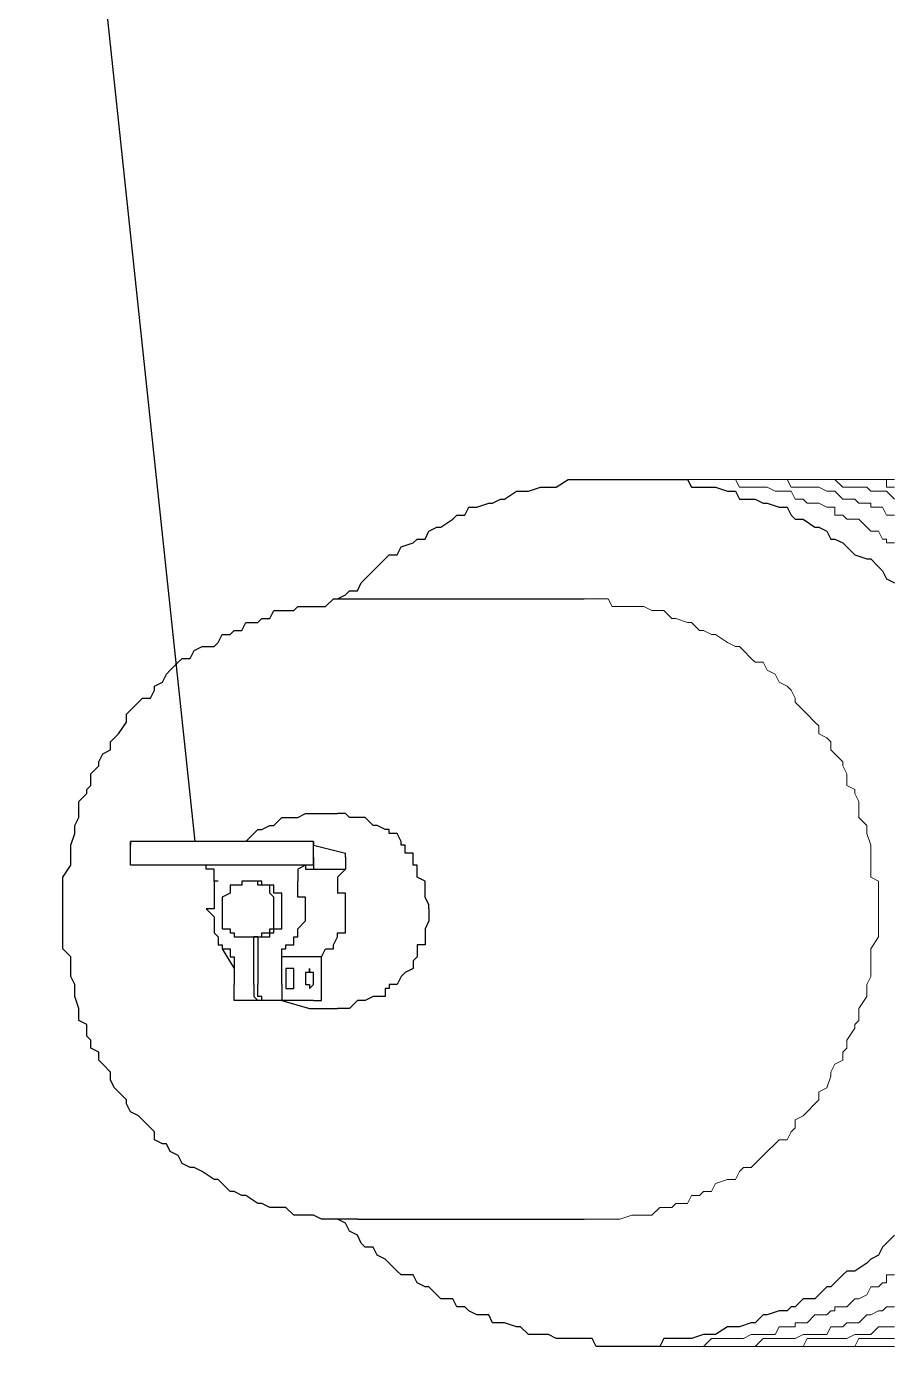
# Model space of a CAD drawing. Header units: millimetres. Extents: x 37084 to 180780, y -153145 to -16322.
# Drawn here: x 69878 to 70329, y -115385 to -114694 of the extents above; entities that cross this region are included whole.
import ezdxf

# ---------------------------------------------------------------- set-up
doc = ezdxf.new("R2010")
doc.units = ezdxf.units.MM
doc.header["$MEASUREMENT"] = 0
doc.linetypes.add('CONTINU', pattern=[0])
doc.layers.add('00', color=5, linetype='Continuous', lineweight=9)
doc.layers.add('1_Day dan', color=5, linetype='Continuous')

# ---------------------------------------------------------------- blocks, each defined once
blk = doc.blocks.new('MBA')
at = {"color": 0, "linetype": 'ByBlock', "lineweight": 25}
for points in [[(1952402.32, 286894.69), (1952406.48, 286896.77), (1952408.56, 286898.85), (1952412.72, 286898.85), (1952414.8, 286903.01), (1952416.88, 286905.09), (1952421.04, 286909.25), (1952423.12, 286911.33), (1952427.28, 286915.49), (1952429.36, 286917.57), (1952433.52, 286917.57), (1952435.6, 286921.73), (1952441.84, 286923.81), (1952443.92, 286925.89), (1952448.09, 286925.89), (1952450.17, 286930.05), (1952454.33, 286932.13), (1952456.41, 286932.13), (1952462.65, 286936.29), (1952464.73, 286938.37), (1952468.89, 286938.37), (1952470.97, 286942.53), (1952475.13, 286942.53), (1952481.37, 286944.61), (1952483.45, 286944.61), (1952487.61, 286946.69), (1952489.69, 286946.69), (1952495.93, 286950.85), (1952498.01, 286950.85), (1952502.17, 286950.85), (1952508.41, 286952.93), (1952510.49, 286952.93), (1952512.57, 286952.93), (1952516.73, 286952.93), (1952522.97, 286957.09), (1952525.05, 286957.09), (1952529.21, 286957.09), (1952535.45, 286957.09), (1952537.53, 286957.09), (1952539.61, 286957.09), (1952545.85, 286957.09), (1952550.01, 286957.09), (1952552.09, 286957.09), (1952558.33, 286957.09), (1952562.49, 286957.09), (1952564.57, 286957.09), (1952570.81, 286957.09), (1952572.89, 286957.09), (1952577.05, 286957.09), (1952583.3, 286957.09), (1952585.38, 286957.09), (1952587.46, 286952.93), (1952593.7, 286952.93), (1952597.86, 286952.93), (1952599.94, 286952.93), (1952606.18, 286950.85), (1952610.34, 286950.85), (1952612.42, 286946.69), (1952618.66, 286946.69), (1952620.74, 286946.69), (1952624.9, 286944.61), (1952626.98, 286944.61), (1952633.22, 286942.53), (1952637.38, 286942.53), (1952639.46, 286938.37), (1952641.54, 286936.29), (1952645.7, 286936.29), (1952651.94, 286932.13), (1952654.02, 286932.13), (1952658.18, 286930.05), (1952660.26, 286925.89), (1952662.34, 286925.89), (1952666.5, 286923.81), (1952668.58, 286921.73), (1952672.74, 286917.57), (1952678.98, 286915.49), (1952681.06, 286915.49), (1952685.22, 286911.33), (1952687.3, 286909.25), (1952689.38, 286905.09), (1952693.54, 286903.01)], [(1952693.54, 286561.86), (1952689.38, 286557.7), (1952687.3, 286555.62), (1952685.22, 286551.46), (1952681.06, 286549.38), (1952678.98, 286547.3), (1952672.74, 286543.14), (1952668.58, 286543.14), (1952666.5, 286541.06), (1952662.34, 286536.9), (1952660.26, 286534.82), (1952658.18, 286534.82), (1952654.02, 286530.66), (1952651.94, 286528.58), (1952645.7, 286528.58), (1952641.54, 286524.42), (1952639.46, 286524.42), (1952637.38, 286522.34), (1952633.22, 286522.34), (1952626.98, 286520.26), (1952624.9, 286520.26), (1952620.74, 286516.1), (1952618.66, 286516.1), (1952612.42, 286514.02), (1952610.34, 286514.02), (1952606.18, 286514.02), (1952599.94, 286509.86), (1952597.86, 286509.86), (1952593.7, 286509.86), (1952587.46, 286507.78), (1952585.38, 286507.78), (1952583.3, 286507.78), (1952577.05, 286507.78), (1952572.89, 286507.78), (1952570.81, 286503.62), (1952564.57, 286503.62), (1952562.49, 286503.62), (1952558.33, 286503.62), (1952552.09, 286503.62), (1952550.01, 286503.62), (1952545.85, 286503.62), (1952539.61, 286503.62), (1952537.53, 286503.62), (1952535.45, 286507.78), (1952529.21, 286507.78), (1952525.05, 286507.78), (1952522.97, 286507.78), (1952516.73, 286507.78), (1952512.57, 286509.86), (1952510.49, 286509.86), (1952508.41, 286509.86), (1952502.17, 286509.86), (1952498.01, 286514.02), (1952495.93, 286514.02), (1952489.69, 286516.1), (1952487.61, 286516.1), (1952483.45, 286516.1), (1952481.37, 286520.26), (1952475.13, 286520.26), (1952470.97, 286522.34), (1952468.89, 286524.42), (1952464.73, 286524.42), (1952462.65, 286528.58), (1952456.41, 286528.58), (1952454.33, 286530.66), (1952450.17, 286534.82), (1952448.09, 286534.82), (1952443.92, 286536.9), (1952441.84, 286541.06), (1952435.6, 286541.06), (1952433.52, 286543.14), (1952429.36, 286547.3), (1952427.28, 286549.38), (1952423.12, 286551.46), (1952421.04, 286555.62), (1952416.88, 286555.62), (1952414.8, 286557.7), (1952412.72, 286561.86), (1952408.56, 286563.94), (1952406.48, 286568.1)], [(1952412.72, 286570.18), (1952408.56, 286570.18), (1952406.48, 286570.18), (1952400.24, 286570.18), (1952396.08, 286570.18), (1952394, 286570.18), (1952389.84, 286572.26), (1952385.68, 286572.26), (1952381.52, 286572.26), (1952379.44, 286572.26), (1952375.28, 286576.42), (1952369.04, 286576.42), (1952366.96, 286576.42), (1952362.8, 286578.5), (1952360.72, 286578.5), (1952354.48, 286582.66), (1952352.4, 286582.66), (1952348.24, 286584.74), (1952346.16, 286584.74), (1952342, 286588.9), (1952339.92, 286590.98), (1952337.84, 286590.98), (1952331.6, 286595.14), (1952327.44, 286597.22), (1952325.36, 286597.22), (1952321.2, 286599.31), (1952319.12, 286603.47), (1952314.95, 286605.55), (1952312.87, 286609.71), (1952310.79, 286609.71), (1952306.63, 286611.79), (1952306.63, 286615.95), (1952304.55, 286618.03), (1952300.39, 286622.19), (1952298.31, 286624.27), (1952294.15, 286626.35), (1952292.07, 286630.51), (1952292.07, 286632.59), (1952287.91, 286636.75), (1952285.83, 286638.83), (1952283.75, 286642.99), (1952283.75, 286647.15), (1952279.59, 286651.31), (1952277.51, 286653.39), (1952277.51, 286657.55), (1952273.35, 286659.63), (1952273.35, 286663.79), (1952271.27, 286665.87), (1952271.27, 286672.11), (1952267.11, 286674.19), (1952267.11, 286678.35), (1952267.11, 286680.43), (1952265.03, 286686.67), (1952265.03, 286690.83), (1952265.03, 286692.91), (1952262.95, 286697.07), (1952262.95, 286701.23), (1952262.95, 286705.39), (1952262.95, 286707.47), (1952258.79, 286711.63), (1952258.79, 286717.87), (1952258.79, 286719.95), (1952258.79, 286722.03), (1952258.79, 286728.27), (1952258.79, 286732.44), (1952258.79, 286734.52), (1952258.79, 286738.68), (1952258.79, 286744.92), (1952258.79, 286747), (1952258.79, 286749.08), (1952262.95, 286755.32), (1952262.95, 286759.48), (1952262.95, 286761.56), (1952262.95, 286765.72), (1952265.03, 286771.96), (1952265.03, 286774.04), (1952265.03, 286776.12), (1952267.11, 286780.28), (1952267.11, 286786.52), (1952267.11, 286788.6), (1952271.27, 286792.76), (1952271.27, 286794.84), (1952273.35, 286796.92), (1952273.35, 286803.16), (1952277.51, 286807.32), (1952277.51, 286809.4), (1952279.59, 286813.56), (1952283.75, 286815.64), (1952283.75, 286819.8), (1952285.83, 286821.88), (1952287.91, 286823.96), (1952292.07, 286830.2), (1952292.07, 286834.36), (1952294.15, 286836.44), (1952298.31, 286840.6), (1952300.39, 286842.68), (1952304.55, 286842.68), (1952306.63, 286846.84), (1952306.63, 286848.92), (1952310.79, 286851), (1952312.87, 286855.16), (1952314.95, 286857.24), (1952319.12, 286861.41), (1952321.2, 286863.49), (1952325.36, 286863.49), (1952327.44, 286867.65), (1952331.6, 286869.73), (1952337.84, 286869.73), (1952339.92, 286871.81), (1952342, 286875.97), (1952346.16, 286875.97), (1952348.24, 286878.05), (1952352.4, 286878.05), (1952354.48, 286882.21), (1952360.72, 286882.21), (1952362.8, 286884.29), (1952366.96, 286884.29), (1952369.04, 286888.45), (1952375.28, 286888.45), (1952379.44, 286888.45), (1952381.52, 286890.53), (1952385.68, 286890.53), (1952389.84, 286890.53), (1952394, 286890.53), (1952396.08, 286890.53), (1952400.24, 286894.69), (1952406.48, 286894.69), (1952408.56, 286894.69), (1952412.72, 286894.69)], [(1952412.72, 286894.69), (1952531.29, 286894.69)], [(1952354.48, 286767.8), (1952358.64, 286771.96), (1952360.72, 286774.04), (1952362.8, 286774.04), (1952366.96, 286776.12), (1952369.04, 286776.12), (1952373.2, 286780.28), (1952375.28, 286780.28), (1952379.44, 286780.28), (1952381.52, 286780.28), (1952385.68, 286782.36), (1952387.76, 286782.36)], [(1952387.76, 286782.36), (1952402.32, 286782.36)], [(1952450.17, 286732.44), (1952450.17, 286734.52), (1952448.09, 286738.68), (1952448.09, 286740.76), (1952448.09, 286744.92), (1952448.09, 286747), (1952443.92, 286749.08), (1952443.92, 286753.24), (1952443.92, 286755.32), (1952441.84, 286755.32), (1952441.84, 286759.48), (1952441.84, 286761.56), (1952437.68, 286761.56), (1952437.68, 286765.72), (1952435.6, 286765.72), (1952435.6, 286767.8), (1952433.52, 286771.96), (1952429.36, 286771.96), (1952429.36, 286774.04), (1952427.28, 286774.04), (1952423.12, 286776.12), (1952421.04, 286776.12), (1952416.88, 286780.28), (1952414.8, 286780.28), (1952412.72, 286780.28), (1952408.56, 286780.28), (1952406.48, 286782.36), (1952402.32, 286782.36)], [(1952389.84, 286767.8), (1952294.15, 286767.8)], [(1952294.15, 286759.48), (1952294.15, 286767.8)], [(1952294.15, 286767.8), (1952294.15, 286765.72)], [(1952389.84, 286759.48), (1952389.84, 286767.8)], [(1952389.84, 286767.8), (1952389.84, 286765.72)], [(1952389.84, 286767.8), (1952389.84, 286765.72)], [(1952389.84, 286765.72), (1952406.48, 286761.56)], [(1952406.48, 286759.48), (1952406.48, 286761.56)], [(1952294.15, 286755.32), (1952294.15, 286759.48)], [(1952389.84, 286755.32), (1952294.15, 286755.32)], [(1952339.92, 286747), (1952337.84, 286747), (1952337.84, 286749.08), (1952337.84, 286753.24), (1952333.68, 286753.24), (1952333.68, 286755.32), (1952331.6, 286755.32), (1952327.44, 286755.32), (1952325.36, 286755.32)], [(1952387.76, 286755.32), (1952385.68, 286755.32), (1952381.52, 286753.24), (1952381.52, 286749.08), (1952381.52, 286747)], [(1952387.76, 286755.32), (1952385.68, 286755.32), (1952385.68, 286753.24)], [(1952385.68, 286753.24), (1952406.48, 286753.24)], [(1952389.84, 286755.32), (1952389.84, 286759.48)], [(1952389.84, 286759.48), (1952389.84, 286755.32)], [(1952389.84, 286755.32), (1952389.84, 286753.24)], [(1952406.48, 286753.24), (1952402.32, 286749.08), (1952402.32, 286747), (1952402.32, 286744.92), (1952402.32, 286740.76)], [(1952406.48, 286759.48), (1952406.48, 286753.24)], [(1952406.48, 286759.48), (1952406.48, 286755.32)], [(1952339.92, 286747), (1952337.84, 286747), (1952337.84, 286744.92), (1952337.84, 286740.76)], [(1952358.64, 286747), (1952354.48, 286747), (1952352.4, 286747), (1952352.4, 286744.92), (1952348.24, 286744.92), (1952346.16, 286744.92), (1952346.16, 286740.76), (1952342, 286738.68), (1952342, 286734.52), (1952342, 286732.44)], [(1952360.72, 286747), (1952358.64, 286747)], [(1952369.04, 286732.44), (1952369.04, 286734.52), (1952369.04, 286738.68), (1952366.96, 286740.76), (1952366.96, 286744.92), (1952362.8, 286744.92), (1952360.72, 286744.92), (1952360.72, 286747), (1952358.64, 286747)], [(1952373.2, 286732.44), (1952373.2, 286734.52), (1952373.2, 286738.68), (1952373.2, 286740.76), (1952369.04, 286740.76), (1952369.04, 286744.92), (1952366.96, 286744.92), (1952362.8, 286744.92), (1952362.8, 286747), (1952360.72, 286747)], [(1952381.52, 286740.76), (1952381.52, 286744.92), (1952381.52, 286747)], [(1952337.84, 286740.76), (1952337.84, 286738.68), (1952337.84, 286734.52), (1952337.84, 286732.44), (1952333.68, 286732.44), (1952337.84, 286728.27), (1952337.84, 286726.19), (1952337.84, 286722.03), (1952337.84, 286719.95), (1952339.92, 286717.87), (1952339.92, 286713.71), (1952342, 286713.71), (1952342, 286711.63), (1952346.16, 286711.63), (1952346.16, 286707.47), (1952348.24, 286707.47)], [(1952373.2, 286707.47), (1952373.2, 286711.63), (1952375.28, 286711.63), (1952375.28, 286713.71), (1952379.44, 286713.71), (1952379.44, 286717.87), (1952381.52, 286717.87), (1952381.52, 286719.95), (1952381.52, 286722.03), (1952385.68, 286726.19), (1952385.68, 286728.27), (1952385.68, 286732.44), (1952385.68, 286734.52), (1952385.68, 286738.68), (1952381.52, 286738.68), (1952381.52, 286740.76)], [(1952394, 286707.47), (1952396.08, 286711.63), (1952400.24, 286711.63), (1952400.24, 286713.71), (1952402.32, 286717.87), (1952402.32, 286719.95), (1952406.48, 286719.95), (1952406.48, 286722.03), (1952406.48, 286726.19), (1952406.48, 286728.27), (1952406.48, 286732.44), (1952406.48, 286734.52), (1952406.48, 286738.68), (1952406.48, 286740.76), (1952402.32, 286740.76)], [(1952342, 286732.44), (1952342, 286728.27), (1952342, 286726.19), (1952342, 286722.03), (1952346.16, 286722.03), (1952346.16, 286719.95), (1952348.24, 286719.95), (1952348.24, 286717.87), (1952352.4, 286717.87), (1952354.48, 286717.87), (1952358.64, 286717.87)], [(1952358.64, 286717.87), (1952360.72, 286717.87), (1952362.8, 286717.87), (1952362.8, 286719.95), (1952366.96, 286719.95), (1952366.96, 286722.03), (1952369.04, 286722.03), (1952369.04, 286726.19), (1952369.04, 286728.27), (1952369.04, 286732.44)], [(1952360.72, 286717.87), (1952362.8, 286717.87), (1952366.96, 286717.87), (1952366.96, 286719.95), (1952369.04, 286719.95), (1952369.04, 286722.03), (1952373.2, 286722.03), (1952373.2, 286726.19), (1952373.2, 286728.27), (1952373.2, 286732.44)], [(1952450.17, 286732.44), (1952450.17, 286728.27), (1952450.17, 286726.19), (1952448.09, 286722.03), (1952448.09, 286719.95), (1952448.09, 286717.87), (1952448.09, 286713.71), (1952443.92, 286713.71), (1952443.92, 286711.63), (1952443.92, 286707.47), (1952441.84, 286705.39), (1952441.84, 286701.23), (1952437.68, 286699.15), (1952435.6, 286697.07), (1952433.52, 286692.91), (1952429.36, 286692.91), (1952429.36, 286690.83), (1952427.28, 286690.83), (1952427.28, 286686.67), (1952423.12, 286686.67), (1952421.04, 286686.67), (1952416.88, 286684.59), (1952414.8, 286684.59), (1952412.72, 286684.59), (1952408.56, 286680.43), (1952406.48, 286680.43), (1952402.32, 286680.43)], [(1952360.72, 286717.87), (1952358.64, 286717.87)], [(1952358.64, 286692.91), (1952358.64, 286717.87)], [(1952360.72, 286717.87), (1952360.72, 286692.91)], [(1952342, 286711.63), (1952348.24, 286701.23)], [(1952348.24, 286707.47), (1952348.24, 286692.91)], [(1952394, 286707.47), (1952373.2, 286707.47)], [(1952373.2, 286692.91), (1952373.2, 286707.47)], [(1952394, 286692.91), (1952394, 286707.47)], [(1952379.44, 286701.23), (1952375.28, 286701.23), (1952375.28, 286699.15), (1952375.28, 286697.07)], [(1952379.44, 286697.07), (1952379.44, 286699.15), (1952379.44, 286701.23)], [(1952387.76, 286701.23), (1952387.76, 286699.15), (1952385.68, 286699.15), (1952385.68, 286697.07)], [(1952389.84, 286697.07), (1952389.84, 286699.15), (1952387.76, 286699.15), (1952387.76, 286701.23)], [(1952352.4, 286684.59), (1952348.24, 286684.59), (1952348.24, 286686.67), (1952348.24, 286690.83), (1952348.24, 286692.91)], [(1952358.64, 286692.91), (1952358.64, 286690.83), (1952358.64, 286686.67), (1952360.72, 286684.59)], [(1952362.8, 286684.59), (1952362.8, 286686.67), (1952360.72, 286686.67), (1952360.72, 286690.83), (1952360.72, 286692.91)], [(1952373.2, 286692.91), (1952373.2, 286690.83), (1952373.2, 286686.67), (1952373.2, 286684.59), (1952375.28, 286684.59)], [(1952375.28, 286697.07), (1952375.28, 286692.91), (1952375.28, 286690.83), (1952379.44, 286690.83)], [(1952379.44, 286690.83), (1952379.44, 286692.91), (1952379.44, 286697.07)], [(1952385.68, 286697.07), (1952385.68, 286692.91), (1952387.76, 286692.91), (1952387.76, 286690.83)], [(1952387.76, 286690.83), (1952389.84, 286692.91), (1952389.84, 286697.07)], [(1952389.84, 286684.59), (1952394, 286684.59), (1952394, 286686.67), (1952394, 286690.83), (1952394, 286692.91)], [(1952389.84, 286684.59), (1952352.4, 286684.59)], [(1952373.2, 286684.59), (1952387.76, 286680.43)], [(1952387.76, 286680.43), (1952402.32, 286680.43)], [(1952406.48, 286568.1), (1952402.32, 286570.18)], [(1952412.72, 286570.18), (1952531.29, 286570.18)]]:
    blk.add_lwpolyline(points, dxfattribs=at)
at = {"color": 0, "linetype": 'ByBlock', "lineweight": 13}
for points in [[(1952566.65, 286957.09), (1952570.81, 286957.09), (1952572.89, 286957.09), (1952577.05, 286957.09), (1952579.14, 286957.09), (1952583.3, 286957.09), (1952585.38, 286957.09), (1952587.46, 286957.09), (1952591.62, 286957.09), (1952593.7, 286957.09), (1952597.86, 286957.09), (1952599.94, 286957.09), (1952604.1, 286957.09), (1952606.18, 286957.09), (1952610.34, 286957.09), (1952612.42, 286952.93), (1952614.5, 286952.93), (1952618.66, 286952.93), (1952620.74, 286952.93), (1952624.9, 286952.93), (1952626.98, 286952.93), (1952631.14, 286950.85), (1952633.22, 286950.85), (1952637.38, 286950.85), (1952639.46, 286950.85), (1952641.54, 286946.69), (1952645.7, 286946.69), (1952647.78, 286944.61), (1952651.94, 286944.61), (1952654.02, 286944.61), (1952658.18, 286942.53), (1952660.26, 286942.53), (1952662.34, 286942.53), (1952662.34, 286938.37), (1952666.5, 286938.37), (1952668.58, 286936.29), (1952672.74, 286936.29), (1952674.82, 286936.29), (1952678.98, 286932.13), (1952681.06, 286930.05), (1952685.22, 286930.05), (1952687.3, 286925.89), (1952689.38, 286925.89), (1952689.38, 286923.81), (1952693.54, 286923.81)], [(1952693.54, 286541.06), (1952689.38, 286541.06), (1952689.38, 286536.9), (1952687.3, 286536.9), (1952685.22, 286534.82), (1952681.06, 286534.82), (1952678.98, 286530.66), (1952674.82, 286528.58), (1952672.74, 286528.58), (1952668.58, 286524.42), (1952666.5, 286524.42), (1952662.34, 286524.42), (1952662.34, 286522.34), (1952660.26, 286522.34), (1952658.18, 286520.26), (1952654.02, 286520.26), (1952651.94, 286520.26), (1952647.78, 286516.1), (1952645.7, 286516.1), (1952641.54, 286516.1), (1952641.54, 286514.02), (1952639.46, 286514.02), (1952637.38, 286514.02), (1952633.22, 286514.02), (1952631.14, 286509.86), (1952626.98, 286509.86), (1952624.9, 286509.86), (1952620.74, 286509.86), (1952618.66, 286509.86), (1952614.5, 286507.78), (1952612.42, 286507.78), (1952610.34, 286507.78), (1952606.18, 286507.78), (1952604.1, 286507.78), (1952599.94, 286507.78), (1952597.86, 286507.78), (1952593.7, 286503.62), (1952591.62, 286503.62), (1952587.46, 286503.62), (1952585.38, 286503.62), (1952583.3, 286503.62), (1952579.14, 286503.62), (1952577.05, 286503.62), (1952572.89, 286503.62), (1952570.81, 286503.62)], [(1952591.62, 286957.09), (1952593.7, 286957.09), (1952597.86, 286957.09), (1952599.94, 286957.09), (1952604.1, 286957.09), (1952606.18, 286957.09), (1952610.34, 286957.09), (1952612.42, 286957.09), (1952614.5, 286957.09), (1952618.66, 286957.09), (1952620.74, 286957.09), (1952624.9, 286957.09), (1952626.98, 286957.09), (1952631.14, 286957.09), (1952633.22, 286957.09), (1952637.38, 286957.09), (1952639.46, 286952.93), (1952641.54, 286952.93), (1952645.7, 286952.93), (1952647.78, 286952.93), (1952651.94, 286952.93), (1952654.02, 286952.93), (1952658.18, 286950.85), (1952660.26, 286950.85), (1952662.34, 286950.85), (1952666.5, 286946.69), (1952668.58, 286946.69), (1952672.74, 286946.69), (1952674.82, 286944.61), (1952678.98, 286944.61), (1952681.06, 286944.61), (1952681.06, 286942.53), (1952685.22, 286942.53), (1952687.3, 286942.53), (1952689.38, 286938.37), (1952693.54, 286938.37)], [(1952693.54, 286524.42), (1952689.38, 286524.42), (1952687.3, 286522.34), (1952685.22, 286522.34), (1952681.06, 286520.26), (1952678.98, 286520.26), (1952674.82, 286516.1), (1952672.74, 286516.1), (1952668.58, 286516.1), (1952666.5, 286514.02), (1952662.34, 286514.02), (1952660.26, 286514.02), (1952658.18, 286509.86), (1952654.02, 286509.86), (1952651.94, 286509.86), (1952647.78, 286509.86), (1952645.7, 286509.86), (1952641.54, 286507.78), (1952639.46, 286507.78), (1952637.38, 286507.78), (1952633.22, 286507.78), (1952631.14, 286507.78), (1952626.98, 286507.78), (1952624.9, 286507.78), (1952620.74, 286503.62), (1952618.66, 286503.62), (1952614.5, 286503.62), (1952612.42, 286503.62), (1952610.34, 286503.62), (1952606.18, 286503.62), (1952604.1, 286503.62), (1952599.94, 286503.62), (1952597.86, 286503.62), (1952593.7, 286503.62)], [(1952618.66, 286957.09), (1952620.74, 286957.09), (1952624.9, 286957.09), (1952626.98, 286957.09), (1952631.14, 286957.09), (1952633.22, 286957.09), (1952637.38, 286957.09), (1952639.46, 286957.09), (1952641.54, 286957.09), (1952645.7, 286957.09), (1952647.78, 286957.09), (1952651.94, 286957.09), (1952654.02, 286957.09), (1952658.18, 286957.09), (1952660.26, 286957.09), (1952662.34, 286957.09), (1952666.5, 286952.93), (1952668.58, 286952.93), (1952672.74, 286952.93), (1952674.82, 286952.93), (1952678.98, 286952.93), (1952681.06, 286950.85), (1952685.22, 286950.85), (1952687.3, 286950.85), (1952689.38, 286950.85), (1952693.54, 286946.69)], [(1952693.54, 286514.02), (1952689.38, 286514.02), (1952687.3, 286514.02), (1952685.22, 286514.02), (1952681.06, 286509.86), (1952678.98, 286509.86), (1952674.82, 286509.86), (1952672.74, 286509.86), (1952668.58, 286507.78), (1952666.5, 286507.78), (1952662.34, 286507.78), (1952660.26, 286507.78), (1952658.18, 286507.78), (1952654.02, 286507.78), (1952651.94, 286507.78), (1952647.78, 286507.78), (1952645.7, 286503.62), (1952641.54, 286503.62), (1952639.46, 286503.62), (1952637.38, 286503.62), (1952633.22, 286503.62), (1952631.14, 286503.62), (1952626.98, 286503.62), (1952624.9, 286503.62), (1952620.74, 286503.62)], [(1952645.7, 286957.09), (1952647.78, 286957.09), (1952651.94, 286957.09), (1952654.02, 286957.09), (1952658.18, 286957.09), (1952660.26, 286957.09), (1952662.34, 286957.09), (1952666.5, 286957.09), (1952668.58, 286957.09), (1952672.74, 286957.09), (1952674.82, 286957.09), (1952678.98, 286957.09), (1952681.06, 286957.09), (1952685.22, 286957.09), (1952687.3, 286957.09), (1952689.38, 286957.09), (1952689.38, 286952.93), (1952693.54, 286952.93)], [(1952693.54, 286507.78), (1952689.38, 286507.78), (1952687.3, 286507.78), (1952685.22, 286507.78), (1952681.06, 286507.78), (1952678.98, 286507.78), (1952674.82, 286507.78), (1952672.74, 286503.62), (1952668.58, 286503.62), (1952666.5, 286503.62), (1952662.34, 286503.62), (1952660.26, 286503.62), (1952658.18, 286503.62), (1952654.02, 286503.62), (1952651.94, 286503.62), (1952647.78, 286503.62)], [(1952668.58, 286957.09), (1952672.74, 286957.09), (1952674.82, 286957.09), (1952678.98, 286957.09), (1952681.06, 286957.09), (1952685.22, 286957.09), (1952687.3, 286957.09), (1952689.38, 286957.09), (1952693.54, 286957.09)], [(1952693.54, 286503.62), (1952689.38, 286503.62), (1952687.3, 286503.62), (1952685.22, 286503.62), (1952681.06, 286503.62), (1952678.98, 286503.62), (1952674.82, 286503.62), (1952672.74, 286503.62)], [(1952531.29, 286894.69), (1952535.45, 286894.69), (1952539.61, 286894.69), (1952543.77, 286894.69), (1952545.85, 286890.53), (1952550.01, 286890.53), (1952556.25, 286890.53), (1952558.33, 286890.53), (1952562.49, 286890.53), (1952566.65, 286888.45), (1952570.81, 286888.45), (1952572.89, 286888.45), (1952577.05, 286884.29), (1952579.14, 286884.29), (1952585.38, 286882.21), (1952587.46, 286882.21), (1952591.62, 286878.05), (1952593.7, 286878.05), (1952597.86, 286875.97), (1952599.94, 286875.97), (1952606.18, 286871.81), (1952610.34, 286869.73), (1952612.42, 286869.73), (1952614.5, 286867.65), (1952618.66, 286863.49), (1952620.74, 286861.41), (1952624.9, 286861.41), (1952626.98, 286857.24), (1952631.14, 286855.16), (1952633.22, 286851), (1952637.38, 286848.92), (1952639.46, 286846.84), (1952641.54, 286842.68), (1952641.54, 286840.6), (1952645.7, 286836.44), (1952647.78, 286834.36), (1952651.94, 286830.2), (1952654.02, 286828.12), (1952654.02, 286823.96), (1952658.18, 286821.88), (1952660.26, 286819.8), (1952660.26, 286815.64), (1952662.34, 286813.56), (1952666.5, 286809.4), (1952666.5, 286807.32), (1952668.58, 286803.16), (1952668.58, 286796.92), (1952672.74, 286794.84), (1952672.74, 286792.76), (1952674.82, 286788.6), (1952674.82, 286786.52), (1952674.82, 286780.28), (1952678.98, 286776.12), (1952678.98, 286774.04), (1952678.98, 286771.96), (1952681.06, 286765.72), (1952681.06, 286761.56), (1952681.06, 286759.48), (1952681.06, 286755.32), (1952681.06, 286749.08), (1952685.22, 286747), (1952685.22, 286744.92), (1952685.22, 286738.68), (1952685.22, 286734.52), (1952685.22, 286732.44)], [(1952685.22, 286732.44), (1952685.22, 286728.27), (1952685.22, 286722.03), (1952685.22, 286719.95), (1952685.22, 286717.87), (1952681.06, 286711.63), (1952681.06, 286707.47), (1952681.06, 286705.39), (1952681.06, 286701.23), (1952681.06, 286697.07), (1952678.98, 286692.91), (1952678.98, 286690.83), (1952678.98, 286686.67), (1952674.82, 286680.43), (1952674.82, 286678.35), (1952674.82, 286674.19), (1952672.74, 286672.11), (1952672.74, 286670.03), (1952668.58, 286663.79), (1952668.58, 286659.63), (1952666.5, 286657.55), (1952666.5, 286653.39), (1952662.34, 286651.31), (1952660.26, 286647.15), (1952660.26, 286645.07), (1952658.18, 286638.83), (1952654.02, 286636.75), (1952654.02, 286632.59), (1952651.94, 286630.51), (1952647.78, 286626.35), (1952645.7, 286624.27), (1952641.54, 286622.19), (1952641.54, 286618.03), (1952639.46, 286615.95), (1952637.38, 286611.79), (1952633.22, 286611.79), (1952631.14, 286609.71), (1952626.98, 286605.55), (1952624.9, 286603.47), (1952620.74, 286599.31), (1952618.66, 286597.22), (1952614.5, 286597.22), (1952612.42, 286595.14), (1952610.34, 286590.98), (1952606.18, 286590.98), (1952599.94, 286588.9), (1952597.86, 286584.74), (1952593.7, 286584.74), (1952591.62, 286582.66), (1952587.46, 286582.66), (1952585.38, 286578.5), (1952579.14, 286578.5), (1952577.05, 286576.42), (1952572.89, 286576.42), (1952570.81, 286576.42), (1952566.65, 286572.26), (1952562.49, 286572.26), (1952558.33, 286572.26), (1952556.25, 286572.26), (1952550.01, 286570.18), (1952545.85, 286570.18), (1952543.77, 286570.18), (1952539.61, 286570.18), (1952535.45, 286570.18), (1952531.29, 286570.18)], [(1952570.81, 286503.62), (1952566.65, 286503.62)], [(1952593.7, 286503.62), (1952591.62, 286503.62)], [(1952620.74, 286503.62), (1952618.66, 286503.62)], [(1952647.78, 286503.62), (1952645.7, 286503.62)], [(1952672.74, 286503.62), (1952668.58, 286503.62)]]:
    blk.add_lwpolyline(points, dxfattribs=at)

msp = doc.modelspace()

# ---------------------------------------------------------------- linework, layer by layer
at = {"layer": '1_Day dan'}
msp.add_line((69966.54, -115120.63, 0), (69183.9, -107744.58, 0), dxfattribs=at)

# ---------------------------------------------------------------- block references
at = {"layer": '00', "linetype": 'CONTINU', "lineweight": 20}
msp.add_blockref('MBA', (-1882361.32, -401888.42, 0), dxfattribs=at)

doc.saveas('drawing.dxf')
